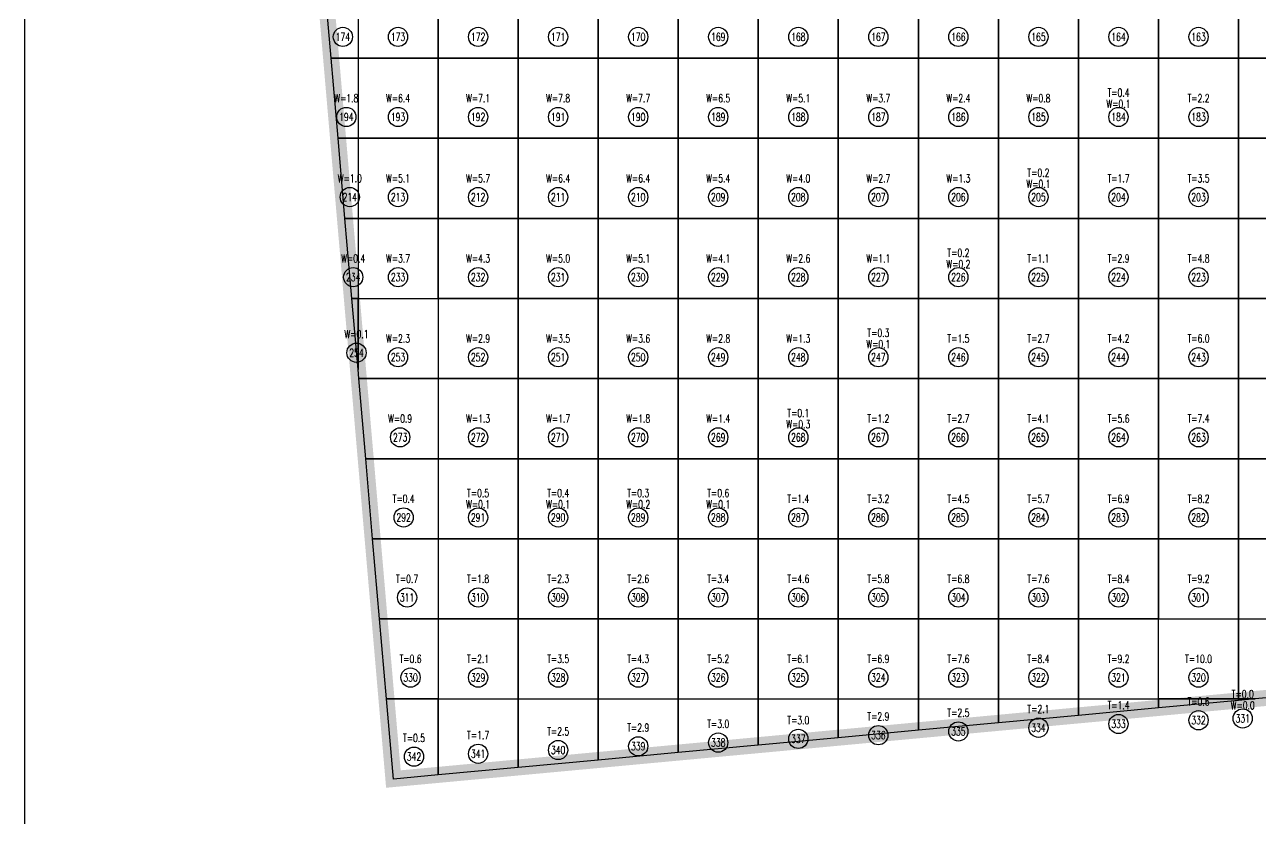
# Model space of a CAD drawing. Extents: x 4283 to 40403, y 1134 to 1764.
# Drawn here: x 11083.5 to 11160.6, y 1576 to 1625.5 of the extents above; entities that cross this region are included whole.
import ezdxf
from ezdxf.enums import TextEntityAlignment as Align

# ---------------------------------------------------------------- set-up
doc = ezdxf.new("R2010")
doc.units = 0
for name, color, linetype in [('tdz_12-1方格网', 2, 'Continuous'), ('tdz_12-1方格网计算', 7, 'Continuous'), ('tdz_土方计算图', 7, 'Continuous'), ('tdz_格田', 6, 'Continuous')]:
    doc.layers.add(name, color=color, linetype=linetype)
doc.styles.add('GLandNum', font='txt_____.ttf', dxfattribs={"width": 0.7, "height": 0.5})

msp = doc.modelspace()

# ---------------------------------------------------------------- linework, layer by layer
at = {"layer": 'tdz_12-1方格网', "linetype": 'Continuous'}
for points in [[(11102.168, 1628.446, 3393.352), (11104.28, 1628.446, 3393.355), (11104.28, 1623.446, 3393.298), (11102.6, 1623.446, 3393.299)], [(11104.28, 1628.446, 3393.355), (11104.28, 1623.446, 3393.298), (11109.28, 1623.446, 3393.325), (11109.28, 1628.446, 3393.382)], [(11109.28, 1628.446, 3393.382), (11109.28, 1623.446, 3393.325), (11114.28, 1623.446, 3393.352), (11114.28, 1628.446, 3393.409)], [(11114.28, 1628.446, 3393.409), (11114.28, 1623.446, 3393.352), (11119.28, 1623.446, 3393.388), (11119.28, 1628.446, 3393.453)], [(11119.28, 1628.446, 3393.453), (11119.28, 1623.446, 3393.388), (11124.28, 1623.446, 3393.338), (11124.28, 1628.446, 3393.388)], [(11124.28, 1628.446, 3393.388), (11124.28, 1623.446, 3393.338), (11129.28, 1623.446, 3393.28), (11129.28, 1628.446, 3393.324)], [(11129.28, 1628.446, 3393.324), (11129.28, 1623.446, 3393.28), (11134.28, 1623.446, 3393.225), (11134.28, 1628.446, 3393.27)], [(11134.28, 1628.446, 3393.27), (11134.28, 1623.446, 3393.225), (11139.28, 1623.446, 3393.17), (11139.28, 1628.446, 3393.215)], [(11139.28, 1628.446, 3393.215), (11139.28, 1623.446, 3393.17), (11144.28, 1623.446, 3393.116), (11144.28, 1628.446, 3393.16)], [(11144.28, 1628.446, 3393.16), (11144.28, 1623.446, 3393.116), (11149.28, 1623.446, 3393.061), (11149.28, 1628.446, 3393.096)], [(11149.28, 1628.446, 3393.096), (11149.28, 1623.446, 3393.061), (11154.28, 1623.446, 3393), (11154.28, 1628.446, 3393.031)], [(11154.28, 1628.446, 3393.031), (11154.28, 1623.446, 3393), (11159.28, 1623.446, 3392.924), (11159.28, 1628.446, 3392.968)], [(11159.28, 1628.446, 3392.968), (11159.28, 1623.446, 3392.924), (11164.28, 1623.446, 3392.846), (11164.28, 1628.446, 3392.881)], [(11102.6, 1623.446, 3393.299), (11104.28, 1623.446, 3393.298), (11104.28, 1618.446, 3393.244), (11103.032, 1618.446, 3393.245)], [(11104.28, 1623.446, 3393.298), (11104.28, 1618.446, 3393.244), (11109.28, 1618.446, 3393.268), (11109.28, 1623.446, 3393.325)], [(11109.28, 1623.446, 3393.325), (11109.28, 1618.446, 3393.268), (11114.28, 1618.446, 3393.295), (11114.28, 1623.446, 3393.352)], [(11114.28, 1623.446, 3393.352), (11114.28, 1618.446, 3393.295), (11119.28, 1618.446, 3393.324), (11119.28, 1623.446, 3393.388)], [(11119.28, 1623.446, 3393.388), (11119.28, 1618.446, 3393.324), (11124.28, 1618.446, 3393.29), (11124.28, 1623.446, 3393.338)], [(11124.28, 1623.446, 3393.338), (11124.28, 1618.446, 3393.29), (11129.28, 1618.446, 3393.235), (11129.28, 1623.446, 3393.28)], [(11129.28, 1623.446, 3393.28), (11129.28, 1618.446, 3393.235), (11134.28, 1618.446, 3393.181), (11134.28, 1623.446, 3393.225)], [(11134.28, 1623.446, 3393.225), (11134.28, 1618.446, 3393.181), (11139.28, 1618.446, 3393.126), (11139.28, 1623.446, 3393.17)], [(11139.28, 1623.446, 3393.17), (11139.28, 1618.446, 3393.126), (11144.28, 1618.446, 3393.071), (11144.28, 1623.446, 3393.116)], [(11144.28, 1623.446, 3393.116), (11144.28, 1618.446, 3393.071), (11149.28, 1618.446, 3393.017), (11149.28, 1623.446, 3393.061)], [(11149.28, 1623.446, 3393.061), (11149.28, 1618.446, 3393.017), (11154.28, 1618.446, 3392.949), (11154.28, 1623.446, 3393)], [(11154.28, 1623.446, 3393), (11154.28, 1618.446, 3392.949), (11159.28, 1618.446, 3392.873), (11159.28, 1623.446, 3392.924)], [(11159.28, 1623.446, 3392.924), (11159.28, 1618.446, 3392.873), (11164.28, 1618.446, 3392.799), (11164.28, 1623.446, 3392.846)], [(11103.032, 1618.446, 3393.245), (11104.28, 1618.446, 3393.244), (11104.28, 1613.446, 3393.191), (11103.464, 1613.446, 3393.192)], [(11104.28, 1618.446, 3393.244), (11104.28, 1613.446, 3393.191), (11109.28, 1613.446, 3393.211), (11109.28, 1618.446, 3393.268)], [(11109.28, 1618.446, 3393.268), (11109.28, 1613.446, 3393.211), (11114.28, 1613.446, 3393.238), (11114.28, 1618.446, 3393.295)], [(11114.28, 1618.446, 3393.295), (11114.28, 1613.446, 3393.238), (11119.28, 1613.446, 3393.265), (11119.28, 1618.446, 3393.324)], [(11119.28, 1618.446, 3393.324), (11119.28, 1613.446, 3393.265), (11124.28, 1613.446, 3393.246), (11124.28, 1618.446, 3393.29)], [(11124.28, 1618.446, 3393.29), (11124.28, 1613.446, 3393.246), (11129.28, 1613.446, 3393.191), (11129.28, 1618.446, 3393.235)], [(11129.28, 1618.446, 3393.235), (11129.28, 1613.446, 3393.191), (11134.28, 1613.446, 3393.138), (11134.28, 1618.446, 3393.181)], [(11134.28, 1618.446, 3393.181), (11134.28, 1613.446, 3393.138), (11139.28, 1613.446, 3393.085), (11139.28, 1618.446, 3393.126)], [(11139.28, 1618.446, 3393.126), (11139.28, 1613.446, 3393.085), (11144.28, 1613.446, 3393.032), (11144.28, 1618.446, 3393.071)], [(11144.28, 1618.446, 3393.071), (11144.28, 1613.446, 3393.032), (11149.28, 1613.446, 3392.971), (11149.28, 1618.446, 3393.017)], [(11149.28, 1618.446, 3393.017), (11149.28, 1613.446, 3392.971), (11154.28, 1613.446, 3392.898), (11154.28, 1618.446, 3392.949)], [(11154.28, 1618.446, 3392.949), (11154.28, 1613.446, 3392.898), (11159.28, 1613.446, 3392.823), (11159.28, 1618.446, 3392.873)], [(11159.28, 1618.446, 3392.873), (11159.28, 1613.446, 3392.823), (11164.28, 1613.446, 3392.748), (11164.28, 1618.446, 3392.799)], [(11103.464, 1613.446, 3393.192), (11104.28, 1613.446, 3393.191), (11104.28, 1608.446, 3393.139), (11103.896, 1608.446, 3393.139)], [(11104.28, 1613.446, 3393.191), (11104.28, 1608.446, 3393.139), (11109.28, 1608.446, 3393.155), (11109.28, 1613.446, 3393.211)], [(11109.28, 1613.446, 3393.211), (11109.28, 1608.446, 3393.155), (11114.28, 1608.446, 3393.182), (11114.28, 1613.446, 3393.238)], [(11114.28, 1613.446, 3393.238), (11114.28, 1608.446, 3393.182), (11119.28, 1608.446, 3393.217), (11119.28, 1613.446, 3393.265)], [(11119.28, 1613.446, 3393.265), (11119.28, 1608.446, 3393.217), (11124.28, 1608.446, 3393.196), (11124.28, 1613.446, 3393.246)], [(11124.28, 1613.446, 3393.246), (11124.28, 1608.446, 3393.196), (11129.28, 1608.446, 3393.127), (11129.28, 1613.446, 3393.191)], [(11129.28, 1613.446, 3393.191), (11129.28, 1608.446, 3393.127), (11134.28, 1608.446, 3393.069), (11134.28, 1613.446, 3393.138)], [(11134.28, 1613.446, 3393.138), (11134.28, 1608.446, 3393.069), (11139.28, 1608.446, 3393.016), (11139.28, 1613.446, 3393.085)], [(11139.28, 1613.446, 3393.085), (11139.28, 1608.446, 3393.016), (11144.28, 1608.446, 3392.973), (11144.28, 1613.446, 3393.032)], [(11144.28, 1613.446, 3393.032), (11144.28, 1608.446, 3392.973), (11149.28, 1608.446, 3392.919), (11149.28, 1613.446, 3392.971)], [(11149.28, 1613.446, 3392.971), (11149.28, 1608.446, 3392.919), (11154.28, 1608.446, 3392.848), (11154.28, 1613.446, 3392.898)], [(11154.28, 1613.446, 3392.898), (11154.28, 1608.446, 3392.848), (11159.28, 1608.446, 3392.772), (11159.28, 1613.446, 3392.823)], [(11159.28, 1613.446, 3392.823), (11159.28, 1608.446, 3392.772), (11164.28, 1608.446, 3392.698), (11164.28, 1613.446, 3392.748)], [(11103.896, 1608.446, 3393.139), (11104.28, 1608.446, 3393.139), (11104.28, 1604.007, 3393.092)], [(11104.28, 1604.007, 3393.092), (11104.28, 1608.446, 3393.139), (11109.28, 1608.446, 3393.155), (11109.28, 1603.446, 3393.098), (11104.328, 1603.446, 3393.086)], [(11109.28, 1608.446, 3393.155), (11109.28, 1603.446, 3393.098), (11114.28, 1603.446, 3393.125), (11114.28, 1608.446, 3393.182)], [(11114.28, 1608.446, 3393.182), (11114.28, 1603.446, 3393.125), (11119.28, 1603.446, 3393.138), (11119.28, 1608.446, 3393.217)], [(11119.28, 1608.446, 3393.217), (11119.28, 1603.446, 3393.138), (11124.28, 1603.446, 3393.136), (11124.28, 1608.446, 3393.196)], [(11124.28, 1608.446, 3393.196), (11124.28, 1603.446, 3393.136), (11129.28, 1603.446, 3393.096), (11129.28, 1608.446, 3393.127)], [(11129.28, 1608.446, 3393.127), (11129.28, 1603.446, 3393.096), (11134.28, 1603.446, 3393.026), (11134.28, 1608.446, 3393.069)], [(11134.28, 1608.446, 3393.069), (11134.28, 1603.446, 3393.026), (11139.28, 1603.446, 3392.96), (11139.28, 1608.446, 3393.016)], [(11139.28, 1608.446, 3393.016), (11139.28, 1603.446, 3392.96), (11144.28, 1603.446, 3392.91), (11144.28, 1608.446, 3392.973)], [(11144.28, 1608.446, 3392.973), (11144.28, 1603.446, 3392.91), (11149.28, 1603.446, 3392.864), (11149.28, 1608.446, 3392.919)], [(11149.28, 1608.446, 3392.919), (11149.28, 1603.446, 3392.864), (11154.28, 1603.446, 3392.796), (11154.28, 1608.446, 3392.848)], [(11154.28, 1608.446, 3392.848), (11154.28, 1603.446, 3392.796), (11159.28, 1603.446, 3392.722), (11159.28, 1608.446, 3392.772)], [(11159.28, 1608.446, 3392.772), (11159.28, 1603.446, 3392.722), (11164.28, 1603.446, 3392.647), (11164.28, 1608.446, 3392.698)], [(11104.328, 1603.446, 3393.086), (11109.28, 1603.446, 3393.098), (11109.28, 1598.446, 3393.041), (11104.76, 1598.446, 3393.033)], [(11109.28, 1603.446, 3393.098), (11109.28, 1598.446, 3393.041), (11114.28, 1598.446, 3393.052), (11114.28, 1603.446, 3393.125)], [(11114.28, 1603.446, 3393.125), (11114.28, 1598.446, 3393.052), (11119.28, 1598.446, 3393.058), (11119.28, 1603.446, 3393.138)], [(11119.28, 1603.446, 3393.138), (11119.28, 1598.446, 3393.058), (11124.28, 1598.446, 3393.064), (11124.28, 1603.446, 3393.136)], [(11124.28, 1603.446, 3393.136), (11124.28, 1598.446, 3393.064), (11129.28, 1598.446, 3393.038), (11129.28, 1603.446, 3393.096)], [(11129.28, 1603.446, 3393.096), (11129.28, 1598.446, 3393.038), (11134.28, 1598.446, 3392.996), (11134.28, 1603.446, 3393.026)], [(11134.28, 1603.446, 3393.026), (11134.28, 1598.446, 3392.996), (11139.28, 1598.446, 3392.932), (11139.28, 1603.446, 3392.96)], [(11139.28, 1603.446, 3392.96), (11139.28, 1598.446, 3392.932), (11144.28, 1598.446, 3392.869), (11144.28, 1603.446, 3392.91)], [(11144.28, 1603.446, 3392.91), (11144.28, 1598.446, 3392.869), (11149.28, 1598.446, 3392.808), (11149.28, 1603.446, 3392.864)], [(11149.28, 1603.446, 3392.864), (11149.28, 1598.446, 3392.808), (11154.28, 1598.446, 3392.739), (11154.28, 1603.446, 3392.796)], [(11154.28, 1603.446, 3392.796), (11154.28, 1598.446, 3392.739), (11159.28, 1598.446, 3392.67), (11159.28, 1603.446, 3392.722)], [(11159.28, 1603.446, 3392.722), (11159.28, 1598.446, 3392.67), (11164.28, 1598.446, 3392.601), (11164.28, 1603.446, 3392.647)], [(11104.76, 1598.446, 3393.033), (11109.28, 1598.446, 3393.041), (11109.28, 1593.446, 3392.973), (11105.193, 1593.446, 3393)], [(11109.28, 1598.446, 3393.041), (11109.28, 1593.446, 3392.973), (11114.28, 1593.446, 3392.97), (11114.28, 1598.446, 3393.052)], [(11114.28, 1598.446, 3393.052), (11114.28, 1593.446, 3392.97), (11119.28, 1593.446, 3392.976), (11119.28, 1598.446, 3393.058)], [(11119.28, 1598.446, 3393.058), (11119.28, 1593.446, 3392.976), (11124.28, 1593.446, 3392.983), (11124.28, 1598.446, 3393.064)], [(11124.28, 1598.446, 3393.064), (11124.28, 1593.446, 3392.983), (11129.28, 1593.446, 3392.933), (11129.28, 1598.446, 3393.038)], [(11129.28, 1598.446, 3393.038), (11129.28, 1593.446, 3392.933), (11134.28, 1593.446, 3392.865), (11134.28, 1598.446, 3392.996)], [(11134.28, 1598.446, 3392.996), (11134.28, 1593.446, 3392.865), (11139.28, 1593.446, 3392.806), (11139.28, 1598.446, 3392.932)], [(11139.28, 1598.446, 3392.932), (11139.28, 1593.446, 3392.806), (11144.28, 1593.446, 3392.773), (11144.28, 1598.446, 3392.869)], [(11144.28, 1598.446, 3392.869), (11144.28, 1593.446, 3392.773), (11149.28, 1593.446, 3392.741), (11149.28, 1598.446, 3392.808)], [(11149.28, 1598.446, 3392.808), (11149.28, 1593.446, 3392.741), (11154.28, 1593.446, 3392.708), (11154.28, 1598.446, 3392.739)], [(11154.28, 1598.446, 3392.739), (11154.28, 1593.446, 3392.708), (11159.28, 1593.446, 3392.675), (11159.28, 1598.446, 3392.67)], [(11159.28, 1598.446, 3392.67), (11159.28, 1593.446, 3392.675), (11164.28, 1593.446, 3392.643), (11164.28, 1598.446, 3392.601)], [(11105.193, 1593.446, 3393), (11109.28, 1593.446, 3392.973), (11109.28, 1588.446, 3392.98), (11105.625, 1588.446, 3393)], [(11109.28, 1593.446, 3392.973), (11109.28, 1588.446, 3392.98), (11114.28, 1588.446, 3392.895), (11114.28, 1593.446, 3392.97)], [(11114.28, 1593.446, 3392.97), (11114.28, 1588.446, 3392.895), (11119.28, 1588.446, 3392.889), (11119.28, 1593.446, 3392.976)], [(11119.28, 1593.446, 3392.976), (11119.28, 1588.446, 3392.889), (11124.28, 1588.446, 3392.843), (11124.28, 1593.446, 3392.983)], [(11124.28, 1593.446, 3392.983), (11124.28, 1588.446, 3392.843), (11129.28, 1588.446, 3392.803), (11129.28, 1593.446, 3392.933)], [(11129.28, 1593.446, 3392.933), (11129.28, 1588.446, 3392.803), (11134.28, 1588.446, 3392.77), (11134.28, 1593.446, 3392.865)], [(11134.28, 1593.446, 3392.865), (11134.28, 1588.446, 3392.77), (11139.28, 1588.446, 3392.737), (11139.28, 1593.446, 3392.806)], [(11139.28, 1593.446, 3392.806), (11139.28, 1588.446, 3392.737), (11144.28, 1588.446, 3392.705), (11144.28, 1593.446, 3392.773)], [(11144.28, 1593.446, 3392.773), (11144.28, 1588.446, 3392.705), (11149.28, 1588.446, 3392.672), (11149.28, 1593.446, 3392.741)], [(11149.28, 1593.446, 3392.741), (11149.28, 1588.446, 3392.672), (11154.28, 1588.446, 3392.639), (11154.28, 1593.446, 3392.708)], [(11154.28, 1593.446, 3392.708), (11154.28, 1588.446, 3392.639), (11159.28, 1588.446, 3392.606), (11159.28, 1593.446, 3392.675)], [(11159.28, 1593.446, 3392.675), (11159.28, 1588.446, 3392.606), (11164.28, 1588.446, 3392.574), (11164.28, 1593.446, 3392.643)], [(11105.625, 1588.446, 3393), (11109.28, 1588.446, 3392.98), (11109.28, 1583.446, 3392.986), (11106.057, 1583.446, 3393)], [(11109.28, 1588.446, 3392.98), (11109.28, 1583.446, 3392.986), (11114.28, 1583.446, 3392.901), (11114.28, 1588.446, 3392.895)], [(11114.28, 1588.446, 3392.895), (11114.28, 1583.446, 3392.901), (11119.28, 1583.446, 3392.856), (11119.28, 1588.446, 3392.889)], [(11119.28, 1588.446, 3392.889), (11119.28, 1583.446, 3392.856), (11124.28, 1583.446, 3392.825), (11124.28, 1588.446, 3392.843)], [(11124.28, 1588.446, 3392.843), (11124.28, 1583.446, 3392.825), (11129.28, 1583.446, 3392.795), (11129.28, 1588.446, 3392.803)], [(11129.28, 1588.446, 3392.803), (11129.28, 1583.446, 3392.795), (11134.28, 1583.446, 3392.765), (11134.28, 1588.446, 3392.77)], [(11134.28, 1588.446, 3392.77), (11134.28, 1583.446, 3392.765), (11139.28, 1583.446, 3392.734), (11139.28, 1588.446, 3392.737)], [(11139.28, 1588.446, 3392.737), (11139.28, 1583.446, 3392.734), (11144.28, 1583.446, 3392.704), (11144.28, 1588.446, 3392.705)], [(11144.28, 1588.446, 3392.705), (11144.28, 1583.446, 3392.704), (11149.28, 1583.446, 3392.674), (11149.28, 1588.446, 3392.672)], [(11149.28, 1588.446, 3392.672), (11149.28, 1583.446, 3392.674), (11154.28, 1583.446, 3392.643), (11154.28, 1588.446, 3392.639)], [(11154.28, 1583.446, 3392.643), (11154.28, 1588.446, 3392.639), (11159.28, 1588.446, 3392.606), (11159.28, 1583.446, 3392.613)], [(11160.321, 1583.446, 3392.607), (11159.28, 1583.446, 3392.613), (11159.28, 1588.446, 3392.606), (11164.28, 1588.446, 3392.574), (11164.28, 1583.814, 3392.578)], [(11106.057, 1583.446, 3393), (11109.28, 1583.446, 3392.986), (11109.28, 1578.705, 3392.98), (11106.489, 1578.446, 3393)], [(11109.28, 1578.705, 3392.98), (11109.28, 1583.446, 3392.986), (11114.28, 1583.446, 3392.901), (11114.28, 1579.169, 3392.943)], [(11114.28, 1579.169, 3392.943), (11114.28, 1583.446, 3392.901), (11119.28, 1583.446, 3392.856), (11119.28, 1579.634, 3392.907)], [(11119.28, 1579.634, 3392.907), (11119.28, 1583.446, 3392.856), (11124.28, 1583.446, 3392.825), (11124.28, 1580.098, 3392.87)], [(11124.28, 1580.098, 3392.87), (11124.28, 1583.446, 3392.825), (11129.28, 1583.446, 3392.795), (11129.28, 1580.563, 3392.834)], [(11129.28, 1580.563, 3392.834), (11129.28, 1583.446, 3392.795), (11134.28, 1583.446, 3392.765), (11134.28, 1581.027, 3392.797)], [(11134.28, 1581.027, 3392.797), (11134.28, 1583.446, 3392.765), (11139.28, 1583.446, 3392.734), (11139.28, 1581.492, 3392.761)], [(11139.28, 1581.492, 3392.761), (11139.28, 1583.446, 3392.734), (11144.28, 1583.446, 3392.704), (11144.28, 1581.956, 3392.724)], [(11144.28, 1581.956, 3392.724), (11144.28, 1583.446, 3392.704), (11149.28, 1583.446, 3392.674), (11149.28, 1582.42, 3392.687)], [(11149.28, 1582.42, 3392.687), (11149.28, 1583.446, 3392.674), (11154.28, 1583.446, 3392.643), (11154.28, 1582.885, 3392.651)], [(11154.28, 1582.885, 3392.651), (11154.28, 1583.446, 3392.643), (11159.28, 1583.446, 3392.613), (11159.28, 1583.349, 3392.614)], [(11159.28, 1583.446, 3392.613), (11160.321, 1583.446, 3392.607), (11159.28, 1583.349, 3392.614)]]:
    msp.add_polyline3d(points, close=True, dxfattribs=at)
at = {"layer": 'tdz_12-1方格网计算', "color": 7, "linetype": 'Continuous'}
for centre in [(11103.332, 1624.779), (11106.78, 1624.779), (11111.78, 1624.779), (11116.78, 1624.779), (11121.78, 1624.779), (11126.78, 1624.779), (11131.78, 1624.779), (11136.78, 1624.779), (11141.78, 1624.779), (11146.78, 1624.779), (11151.78, 1624.779), (11156.78, 1624.779), (11103.548, 1619.779), (11106.78, 1619.779), (11111.78, 1619.779), (11116.78, 1619.779), (11121.78, 1619.779), (11126.78, 1619.779), (11131.78, 1619.779), (11136.78, 1619.779), (11141.78, 1619.779), (11146.78, 1619.779), (11151.78, 1619.779), (11156.78, 1619.779), (11103.764, 1614.779), (11106.78, 1614.779), (11111.78, 1614.779), (11116.78, 1614.779), (11121.78, 1614.779), (11126.78, 1614.779), (11131.78, 1614.779), (11136.78, 1614.779), (11141.78, 1614.779), (11146.78, 1614.779), (11151.78, 1614.779), (11156.78, 1614.779), (11103.98, 1609.779), (11106.78, 1609.779), (11111.78, 1609.779), (11116.78, 1609.779), (11121.78, 1609.779), (11126.78, 1609.779), (11131.78, 1609.779), (11136.78, 1609.779), (11141.78, 1609.779), (11146.78, 1609.779), (11151.78, 1609.779), (11156.78, 1609.779), (11104.184, 1605.06), (11106.78, 1604.779), (11111.78, 1604.779), (11116.78, 1604.779), (11121.78, 1604.779), (11126.78, 1604.779), (11131.78, 1604.779), (11136.78, 1604.779), (11141.78, 1604.779), (11146.78, 1604.779), (11151.78, 1604.779), (11156.78, 1604.779), (11106.912, 1599.779), (11111.78, 1599.779), (11116.78, 1599.779), (11121.78, 1599.779), (11126.78, 1599.779), (11131.78, 1599.779), (11136.78, 1599.779), (11141.78, 1599.779), (11146.78, 1599.779), (11151.78, 1599.779), (11156.78, 1599.779), (11107.128, 1594.779), (11111.78, 1594.779), (11116.78, 1594.779), (11121.78, 1594.779), (11126.78, 1594.779), (11131.78, 1594.779), (11136.78, 1594.779), (11141.78, 1594.779), (11146.78, 1594.779), (11151.78, 1594.779), (11156.78, 1594.779), (11107.344, 1589.779), (11111.78, 1589.779), (11116.78, 1589.779), (11121.78, 1589.779), (11126.78, 1589.779), (11131.78, 1589.779), (11136.78, 1589.779), (11141.78, 1589.779), (11146.78, 1589.779), (11151.78, 1589.779), (11156.78, 1589.779), (11107.56, 1584.779), (11111.78, 1584.779), (11116.78, 1584.779), (11121.78, 1584.779), (11126.78, 1584.779), (11131.78, 1584.779), (11136.78, 1584.779), (11141.78, 1584.779), (11146.78, 1584.779), (11151.78, 1584.779), (11156.78, 1584.779), (11146.78, 1581.65), (11151.78, 1581.883), (11156.78, 1582.115), (11159.54, 1582.231), (11131.78, 1580.954), (11136.78, 1581.186), (11141.78, 1581.418), (11111.78, 1580.025), (11116.78, 1580.257), (11121.78, 1580.489), (11126.78, 1580.721), (11107.776, 1579.844)]:
    msp.add_circle(centre, 0.6, dxfattribs=at)
at = {"layer": 'tdz_土方计算图', "linetype": 'Continuous'}
msp.add_lwpolyline([(11083.46, 1514.092), (11083.46, 1514.092), (11083.46, 1674.092), (11083.46, 1674.092)], dxfattribs=at)
at = {"layer": 'tdz_格田', "linetype": 'Continuous', "lineweight": 60, "const_width": 1}
msp.add_lwpolyline([(11197.64, 1586.912), (11106.489, 1578.446), (11099.28, 1661.862), (11191.613, 1669.739)], close=True, dxfattribs=at)

# ---------------------------------------------------------------- texts
at = {"layer": 'tdz_12-1方格网计算', "color": 7, "linetype": 'Continuous', "style": 'GLandNum', "width": 0.7}
for s, p in [('174', (11103.332, 1624.779)), ('173', (11106.78, 1624.779)), ('172', (11111.78, 1624.779)), ('171', (11116.78, 1624.779)), ('170', (11121.78, 1624.779)), ('169', (11126.78, 1624.779)), ('168', (11131.78, 1624.779)), ('167', (11136.78, 1624.779)), ('166', (11141.78, 1624.779)), ('165', (11146.78, 1624.779)), ('164', (11151.78, 1624.779)), ('163', (11156.78, 1624.779)), ('194', (11103.548, 1619.779)), ('193', (11106.78, 1619.779)), ('192', (11111.78, 1619.779)), ('191', (11116.78, 1619.779)), ('190', (11121.78, 1619.779)), ('189', (11126.78, 1619.779)), ('188', (11131.78, 1619.779)), ('187', (11136.78, 1619.779)), ('186', (11141.78, 1619.779)), ('185', (11146.78, 1619.779)), ('184', (11151.78, 1619.779)), ('183', (11156.78, 1619.779)), ('214', (11103.764, 1614.779)), ('213', (11106.78, 1614.779)), ('212', (11111.78, 1614.779)), ('211', (11116.78, 1614.779)), ('210', (11121.78, 1614.779)), ('209', (11126.78, 1614.779)), ('208', (11131.78, 1614.779)), ('207', (11136.78, 1614.779)), ('206', (11141.78, 1614.779)), ('205', (11146.78, 1614.779)), ('204', (11151.78, 1614.779)), ('203', (11156.78, 1614.779)), ('234', (11103.98, 1609.779)), ('233', (11106.78, 1609.779)), ('232', (11111.78, 1609.779)), ('231', (11116.78, 1609.779)), ('230', (11121.78, 1609.779)), ('229', (11126.78, 1609.779)), ('228', (11131.78, 1609.779)), ('227', (11136.78, 1609.779)), ('226', (11141.78, 1609.779)), ('225', (11146.78, 1609.779)), ('224', (11151.78, 1609.779)), ('223', (11156.78, 1609.779)), ('254', (11104.184, 1605.06)), ('253', (11106.78, 1604.779)), ('252', (11111.78, 1604.779)), ('251', (11116.78, 1604.779)), ('250', (11121.78, 1604.779)), ('249', (11126.78, 1604.779)), ('248', (11131.78, 1604.779)), ('247', (11136.78, 1604.779)), ('246', (11141.78, 1604.779)), ('245', (11146.78, 1604.779)), ('244', (11151.78, 1604.779)), ('243', (11156.78, 1604.779)), ('273', (11106.912, 1599.779)), ('272', (11111.78, 1599.779)), ('271', (11116.78, 1599.779)), ('270', (11121.78, 1599.779)), ('269', (11126.78, 1599.779)), ('268', (11131.78, 1599.779)), ('267', (11136.78, 1599.779)), ('266', (11141.78, 1599.779)), ('265', (11146.78, 1599.779)), ('264', (11151.78, 1599.779)), ('263', (11156.78, 1599.779)), ('292', (11107.128, 1594.779)), ('291', (11111.78, 1594.779)), ('290', (11116.78, 1594.779)), ('289', (11121.78, 1594.779)), ('288', (11126.78, 1594.779)), ('287', (11131.78, 1594.779)), ('286', (11136.78, 1594.779)), ('285', (11141.78, 1594.779)), ('284', (11146.78, 1594.779)), ('283', (11151.78, 1594.779)), ('282', (11156.78, 1594.779)), ('311', (11107.344, 1589.779)), ('310', (11111.78, 1589.779)), ('309', (11116.78, 1589.779)), ('308', (11121.78, 1589.779)), ('307', (11126.78, 1589.779)), ('306', (11131.78, 1589.779)), ('305', (11136.78, 1589.779)), ('304', (11141.78, 1589.779)), ('303', (11146.78, 1589.779)), ('302', (11151.78, 1589.779)), ('301', (11156.78, 1589.779)), ('330', (11107.56, 1584.779)), ('329', (11111.78, 1584.779)), ('328', (11116.78, 1584.779)), ('327', (11121.78, 1584.779)), ('326', (11126.78, 1584.779)), ('325', (11131.78, 1584.779)), ('324', (11136.78, 1584.779)), ('323', (11141.78, 1584.779)), ('322', (11146.78, 1584.779)), ('321', (11151.78, 1584.779)), ('320', (11156.78, 1584.779)), ('332', (11156.78, 1582.115)), ('331', (11159.54, 1582.231)), ('336', (11136.78, 1581.186)), ('335', (11141.78, 1581.418)), ('334', (11146.78, 1581.65)), ('333', (11151.78, 1581.883)), ('339', (11121.78, 1580.489)), ('338', (11126.78, 1580.721)), ('337', (11131.78, 1580.954)), ('342', (11107.776, 1579.844)), ('341', (11111.78, 1580.025)), ('340', (11116.78, 1580.257))]:
    msp.add_text(s, height=0.5, dxfattribs=at).set_placement(p, align=Align.MIDDLE_CENTER)
at = {"layer": 'tdz_12-1方格网计算', "color": 2, "linetype": 'Continuous', "style": 'GLandNum', "width": 0.7}
for s, p in [('T=0.4', (11151.78, 1621.296)), ('T=2.2', (11156.78, 1620.946)), ('T=0.2', (11146.78, 1616.296)), ('T=1.7', (11151.78, 1615.946)), ('T=3.5', (11156.78, 1615.946)), ('T=0.2', (11141.78, 1611.296)), ('T=1.1', (11146.78, 1610.946)), ('T=2.9', (11151.78, 1610.946)), ('T=4.8', (11156.78, 1610.946)), ('T=0.3', (11136.78, 1606.296)), ('T=1.5', (11141.78, 1605.946)), ('T=2.7', (11146.78, 1605.946)), ('T=4.2', (11151.78, 1605.946)), ('T=6.0', (11156.78, 1605.946)), ('T=0.1', (11131.78, 1601.296)), ('T=1.2', (11136.78, 1600.946)), ('T=2.7', (11141.78, 1600.946)), ('T=4.1', (11146.78, 1600.946)), ('T=5.6', (11151.78, 1600.946)), ('T=7.4', (11156.78, 1600.946)), ('T=0.4', (11107.128, 1595.946)), ('T=0.5', (11111.78, 1596.296)), ('T=0.4', (11116.78, 1596.296)), ('T=0.3', (11121.78, 1596.296)), ('T=0.6', (11126.78, 1596.296)), ('T=1.4', (11131.78, 1595.946)), ('T=3.2', (11136.78, 1595.946)), ('T=4.5', (11141.78, 1595.946)), ('T=5.7', (11146.78, 1595.946)), ('T=6.9', (11151.78, 1595.946)), ('T=8.2', (11156.78, 1595.946)), ('T=0.7', (11107.344, 1590.946)), ('T=1.8', (11111.78, 1590.946)), ('T=2.3', (11116.78, 1590.946)), ('T=2.6', (11121.78, 1590.946)), ('T=3.4', (11126.78, 1590.946)), ('T=4.6', (11131.78, 1590.946)), ('T=5.8', (11136.78, 1590.946)), ('T=6.8', (11141.78, 1590.946)), ('T=7.6', (11146.78, 1590.946)), ('T=8.4', (11151.78, 1590.946)), ('T=9.2', (11156.78, 1590.946)), ('T=0.6', (11107.56, 1585.946)), ('T=2.1', (11111.78, 1585.946)), ('T=3.5', (11116.78, 1585.946)), ('T=4.3', (11121.78, 1585.946)), ('T=5.2', (11126.78, 1585.946)), ('T=6.1', (11131.78, 1585.946)), ('T=6.9', (11136.78, 1585.946)), ('T=7.6', (11141.78, 1585.946)), ('T=8.4', (11146.78, 1585.946)), ('T=9.2', (11151.78, 1585.946)), ('T=10.0', (11156.78, 1585.946)), ('T=0.0', (11159.54, 1583.747)), ('T=2.1', (11146.78, 1582.817)), ('T=1.4', (11151.78, 1583.049)), ('T=0.6', (11156.78, 1583.281)), ('T=3.0', (11131.78, 1582.12)), ('T=2.9', (11136.78, 1582.353)), ('T=2.5', (11141.78, 1582.585)), ('T=1.7', (11111.78, 1581.192)), ('T=2.5', (11116.78, 1581.424)), ('T=2.9', (11121.78, 1581.656)), ('T=3.0', (11126.78, 1581.888)), ('T=0.5', (11107.776, 1581.011))]:
    msp.add_text(s, height=0.5, dxfattribs=at).set_placement(p, align=Align.MIDDLE_CENTER)
at = {"layer": 'tdz_12-1方格网计算', "color": 173, "linetype": 'Continuous', "style": 'GLandNum', "width": 0.7}
for s, p in [('W=1.8', (11103.548, 1620.946)), ('W=6.4', (11106.78, 1620.946)), ('W=7.1', (11111.78, 1620.946)), ('W=7.8', (11116.78, 1620.946)), ('W=7.7', (11121.78, 1620.946)), ('W=6.5', (11126.78, 1620.946)), ('W=5.1', (11131.78, 1620.946)), ('W=3.7', (11136.78, 1620.946)), ('W=2.4', (11141.78, 1620.946)), ('W=0.8', (11146.78, 1620.946)), ('W=0.1', (11151.78, 1620.596)), ('W=1.0', (11103.764, 1615.946)), ('W=5.1', (11106.78, 1615.946)), ('W=5.7', (11111.78, 1615.946)), ('W=6.4', (11116.78, 1615.946)), ('W=6.4', (11121.78, 1615.946)), ('W=5.4', (11126.78, 1615.946)), ('W=4.0', (11131.78, 1615.946)), ('W=2.7', (11136.78, 1615.946)), ('W=1.3', (11141.78, 1615.946)), ('W=0.1', (11146.78, 1615.596)), ('W=0.4', (11103.98, 1610.946)), ('W=3.7', (11106.78, 1610.946)), ('W=4.3', (11111.78, 1610.946)), ('W=5.0', (11116.78, 1610.946)), ('W=5.1', (11121.78, 1610.946)), ('W=4.1', (11126.78, 1610.946)), ('W=2.6', (11131.78, 1610.946)), ('W=1.1', (11136.78, 1610.946)), ('W=0.2', (11141.78, 1610.596)), ('W=0.1', (11104.184, 1606.226)), ('W=2.3', (11106.78, 1605.946)), ('W=2.9', (11111.78, 1605.946)), ('W=3.5', (11116.78, 1605.946)), ('W=3.6', (11121.78, 1605.946)), ('W=2.8', (11126.78, 1605.946)), ('W=1.3', (11131.78, 1605.946)), ('W=0.1', (11136.78, 1605.596)), ('W=0.9', (11106.912, 1600.946)), ('W=1.3', (11111.78, 1600.946)), ('W=1.7', (11116.78, 1600.946)), ('W=1.8', (11121.78, 1600.946)), ('W=1.4', (11126.78, 1600.946)), ('W=0.3', (11131.78, 1600.596)), ('W=0.1', (11111.78, 1595.596)), ('W=0.1', (11116.78, 1595.596)), ('W=0.2', (11121.78, 1595.596)), ('W=0.1', (11126.78, 1595.596)), ('W=0.0', (11159.54, 1583.047))]:
    msp.add_text(s, height=0.5, dxfattribs=at).set_placement(p, align=Align.MIDDLE_CENTER)

doc.saveas('drawing.dxf')
